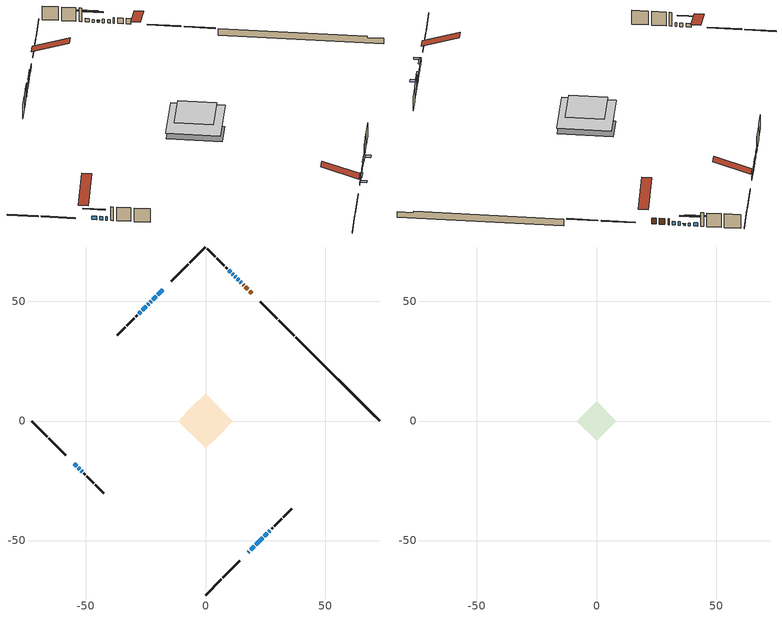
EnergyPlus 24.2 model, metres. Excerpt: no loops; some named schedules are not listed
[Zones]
conditioned space
 floor adiabatic (AdiabaticFloorConstruction): -11.45,0 0,11.45 11.45,0 0,-11.45 z2.97
 floor foundation (Slab1 construction): -8.73,3.06 -3.06,8.73 8.73,-3.06 3.06,-8.73 z-1.83
 wall outside (RimJoist1 construction): 0,-72.75 6.55,-66.2 / -72.75,0 -66.2,-6.55 / 0,72.75 -6.55,66.2 / 37.18,35.57 30.63,42.12 z0.53:0.83
 wall outside (RimJoist2 construction): 7.2,-65.55 14.36,-58.39 / -65.55,-7.2 -58.39,-14.36 / -7.2,65.55 -14.36,58.39 / 29.97,42.78 22.81,49.94 z0.53:0.83
 wall outside (AdiabaticWallConstruction 1): 19.4,53.35 18.41,54.34 / 17.76,54.99 16.59,56.16 / 15.94,56.81 15.7,57.05 z0.53:2.56
 wall outside (AdiabaticWallConstruction): 17.77,-54.98 18.17,-54.58 / 11.68,61.07 11.24,61.51 z0.53:1.45; 18.83,-53.92 20.34,-52.41 z0.53:2.16; -54.98,-17.77 -53.9,-18.85 / 15.04,57.7 14.48,58.27 / -17.77,54.98 -20.04,52.71 / 20.99,-51.76 23.9,-48.85 / -53.24,-19.51 -52.58,-20.17 / 13.82,58.93 13.35,59.4 / -51.92,-20.83 -51.61,-21.14 / 10.59,62.16 9.72,63.03 / -24.75,48 -26.36,46.38 z0.53:1.75; -20.69,52.06 -21.99,50.76 z0.53:2.21; 24.56,-48.19 25.85,-46.9 z0.53:1.9; 26.51,-46.24 26.94,-45.81 z0.53:2.06; -22.64,50.11 -23.04,49.71 / -23.7,49.05 -24.09,48.66 z0.53:2.26; 12.69,60.06 12.33,60.42 z0.53:1.04; -27.02,45.73 -27.88,44.87 z0.53:1.6
 wall outside (Wall1 construction): 27.6,-45.15 28.19,-44.56 / -50.95,-21.8 -50.36,-22.39 / -28.54,44.21 -29.13,43.62 / 9.07,63.68 8.47,64.28 z0.53:5.41
 wall outside (Wall2 construction): 28.85,-43.9 31.89,-40.86 / -49.7,-23.05 -46.66,-26.09 / -29.79,42.96 -32.83,39.92 / 7.82,64.93 4.78,67.97 z0.53:5.41
 wall outside (Wall3 construction): 32.54,-40.21 36.01,-36.74 / -46,-26.75 -42.54,-30.21 / -33.49,39.26 -36.95,35.8 / 4.12,68.63 0.66,72.09 z0.53:5.41
 wall foundation (FoundationWall1 construction): 37.83,34.92,-1.83 37.83,34.92,0.53 69.26,3.49,0.53 69.26,3.49,0.12 72.75,0,0.12 72.75,0,-1.83
 window (WindowConstruction 12): 17.77,-54.97 18.17,-54.58 z0.53:1.44
 window (WindowConstruction 4): 18.83,-53.92 20.33,-52.41 z0.53:2.15
 window (WindowConstruction 5): -54.97,-17.77 -53.9,-18.85 z0.53:1.75
 window (WindowConstruction 6): 15.04,57.71 14.48,58.27 z0.53:1.75
 window (WindowConstruction 7): -17.77,54.97 -20.04,52.71 z0.53:1.75
 window (WindowConstruction 8): -20.69,52.05 -21.99,50.76 z0.53:2.21
 window (WindowConstruction 9): 20.99,-51.76 23.9,-48.85 z0.53:1.75
 window (WindowConstruction 10): 24.56,-48.19 25.85,-46.9 z0.53:1.9
 window (WindowConstruction 11): -53.24,-19.51 -52.58,-20.17 z0.53:1.75
 window (WindowConstruction 13): 26.51,-46.24 26.94,-45.81 z0.53:2.05
 window (WindowConstruction 18): -22.64,50.1 -23.04,49.71 z0.53:2.26
 window (WindowConstruction 16): 13.82,58.93 13.35,59.4 z0.53:1.75
 window (WindowConstruction 17): -51.92,-20.83 -51.61,-21.14 z0.53:1.75
 window (WindowConstruction 14): 12.69,60.06 12.33,60.42 z0.53:1.04
 window (WindowConstruction 15): -23.7,49.05 -24.09,48.66 z0.53:2.26
 window (WindowConstruction): 11.67,61.07 11.24,61.51 z0.53:1.44
 window (WindowConstruction 1): 10.59,62.16 9.72,63.02 z0.53:1.75
 window (WindowConstruction 2): -24.75,48 -26.36,46.39 z0.53:1.75
 window (WindowConstruction 3): -27.02,45.73 -27.88,44.87 z0.53:1.6
 door (Door): 19.4,53.35 18.41,54.34 z0.53:2.56
 door (Door 1): 17.76,54.99 16.59,56.15 z0.53:2.56
 door (Door 2): 15.94,56.81 15.7,57.05 z0.53:2.56
 ceiling adiabatic (AdiabaticFloorConstruction): 0,-11.45 11.45,0 0,11.45 -11.45,0 z2.97
attic - vented
 floor to conditioned space (Floor1 construction Reversed): -8.18,0 0,8.18 8.18,0 0,-8.18 z5.41
 roof outside (Roof1 construction): 17.12,-55.63,5.41 9.15,-47.67,9.16 7.06,-49.77,9.16 15.02,-57.73,5.41; -55.63,-17.12,5.41 -47.67,-9.15,9.16 -49.77,-7.06,9.16 -57.73,-15.02,5.41; -17.12,55.63,5.41 -9.15,47.67,9.16 -7.06,49.77,9.16 -15.02,57.73,5.41; 20.06,52.69,5.41 12.1,44.73,9.16 14.19,42.63,9.16 22.16,50.59,5.41
shading: 18.38,-54.37 17.56,-55.19 19.07,-56.69 19.89,-55.88 z1.74; 20.5,-52.25 18.66,-54.09 18.99,-54.41 20.82,-52.58 z2.38; -52.03,-20.72 -56.84,-15.91 -57.05,-16.12 -52.24,-20.93 z4.39; -22.04,50.71 -20.64,52.11 -20.74,52.22 -22.15,50.81 z2.29; 26.5,-46.25 23.91,-48.84 24.24,-49.16 26.82,-46.58 z2.81; 27.15,-45.6 26.3,-46.45 27.8,-47.96 28.66,-47.11 z2.35; -23.18,49.57 -22.5,50.25 -22.6,50.35 -23.28,49.67 z2.46; 12.19,60.56 12.83,59.92 12.93,60.01 12.29,60.66 z1.24; -24.23,48.52 -23.55,49.2 -23.65,49.29 -24.33,48.62 z2.46; 9.38,63.37 13.54,59.21 13.87,59.53 9.7,63.7 z4.08; 7.86,64.89 12.45,60.3 12.78,60.62 8.18,65.22 z4.39; -28.07,44.68 -26.84,45.91 -27,46.07 -28.23,44.84 z1.86
[Building]
Building 1: Terrain=Suburbs
[Site:Location]
Toronto City Centre_ON: Latitude {deg}=43.63; Longitude {deg}=-79.39; Time Zone {hr}=-5; Elevation {m}=77; Keep Site Location Information=Yes
[Site:GroundTemperature:Shallow]
5.01852, 3.26908, 3.12898, 3.95918, 7.29196, 10.6092, 13.4851, 15.3069, 15.4617, 13.9799, 11.1774, 7.9619
[Site:WaterMainsTemperature]
Calculation Method=Schedule; Temperature Schedule=mains temperature schedule
[Material] Roughness=Rough; Thermal Absorptance=0.9
Name | Thickness {m} | Conductivity {W/m-K} | Density {kg/m3} | Specific Heat {J/kg-K} | Solar Absorptance | Visible Absorptance
asphalt or fiberglass shingles | 0.00635 | 0.162714 | 1121.4 | 1465.45 | 0.51 | 0.51
ceiling loosefill ins | 0.169333 | 0.0480833 | 16.02 | 1046.75 | 0.7 | 0.7
ceiling stud and cavity | 0.1397 | 0.149975 | 65.682 | 1177.47 | 0.7 | 0.7
concrete 4.0 in. | 0.1016 | 1.803125 | 2242.8 | 837.4 | 0.7 | 0.7
concrete 8.0 in. | 0.2032 | 1.803125 | 2242.8 | 837.4 | 0.7 | 0.7
door material | 0.04445 | 0.053851 | 512.64 | 1214.23 | 0.7 | 0.7
door material 1 | 0.04445 | 0.188738 | 512.64 | 1214.23 | 0.7 | 0.7
exterior vertical ins | 0.0349353 | 0.029427 | 32.04 | 1214.23 | 0.7 | 0.7
floor covering | 0.0127 | 0.0433444 | 54.468 | 1339.84 | 0.6 | 0.6
floor rigid ins; wall rigid ins | 0.512978 | 0.029427 | 32.04 | 1214.23 | 0.7 | 0.7
floor stud and cavity | 0.1397 | 1.75129 | 37.0049 | 1207.88 | 0.7 | 0.7
furniture material conditioned space 1 | 0.1524 | 0.115458 | 640.8 | 1214.23 | 0.6 | 0.6
gypsum board | 0.0127 | 0.160291 | 801 | 837.4 | 0.6 | 0.6
gypsum board 1 | 0.0127 | 0.160291 | 801 | 837.4 | 0.7 | 0.7
osb sheathing 0.5 in. | 0.0127 | 0.115458 | 512.64 | 1214.23 | 0.7 | 0.7
osb sheathing 0.75 in. | 0.01905 | 0.115458 | 512.64 | 1214.23 | 0.7 | 0.7
osb sheathing 2.0 in. | 0.0508 | 0.115458 | 512.64 | 1214.23 | 0.7 | 0.7
rim joist rigid ins | 0.051816 | 0.029427 | 32.04 | 1214.23 | 0.7 | 0.7
rim joist stud and cavity | 0.0508 | 0.0451784 | 125.044 | 1163.47 | 0.6 | 0.6
rim joist stud and cavity 1 | 0.0508 | 0.275866 | 125.044 | 1163.47 | 0.6 | 0.6
wall stud and cavity | 0.1397 | 0.092254 | 139.0536 | 1170.24 | 0.7 | 0.7
wall stud and cavity 1 | 0.1397 | 0.0747769 | 139.0536 | 1170.24 | 0.7 | 0.7
wall stud and cavity 2 | 0.1397 | 0.0741479 | 139.0536 | 1170.24 | 0.7 | 0.7
wall stud and cavity 3 | 0.0889 | 0.380278 | 52.3479 | 1209.89 | 0.7 | 0.7
wall stud and cavity 4 | 0.0889 | 0.391764 | 83.0341 | 1211.67 | 0.7 | 0.7
wood siding | 0.0254 | 0.102417 | 544.68 | 1172.36 | 0.84 | 0.84
wood siding 1; wood siding 2; wood siding 3 | 0.0254 | 0.102417 | 544.68 | 1172.36 | 0.7 | 0.7
[WindowMaterial:SimpleGlazingSystem]
Name | U-Factor {W/m2-K} | Solar Heat Gain Coefficient
WindowMaterial | 2.85944 | 0.46
WindowMaterial 1 | 2.90486 | 0.56
WindowMaterial 10 | 2.89521 | 0.54
WindowMaterial 11 | 2.88386 | 0.6
WindowMaterial 12 | 2.84979 | 0.54
WindowMaterial 13 | 2.84865 | 0.54
WindowMaterial 14 | 2.90203 | 0.62
WindowMaterial 15 | 7.76978 | 0.53
WindowMaterial 2 | 1.9538 | 0.64
WindowMaterial 3 | 2.90089 | 0.55
WindowMaterial 4 | 2.94461 | 0.7
WindowMaterial 5 | 2.91338 | 0.59
WindowMaterial 6 | 2.88953 | 0.53
WindowMaterial 7 | 2.915653 | 0.59
WindowMaterial 8 | 2.94177 | 0.69
WindowMaterial 9 | 2.9378 | 0.69
[Construction]
AdiabaticFloorConstruction: floor stud and cavity, floor rigid ins, osb sheathing 0.75 in., floor covering
AdiabaticWallConstruction: wood siding 2, wall rigid ins, wall stud and cavity 3, gypsum board
AdiabaticWallConstruction 1: wood siding 3, wall rigid ins, wall stud and cavity 3, gypsum board
Door; Door 2: door material
Door 1: door material 1
Floor1 construction Reversed: gypsum board, ceiling stud and cavity, ceiling loosefill ins
FoundationWall1 construction: concrete 8.0 in., gypsum board 1
furniture construction conditioned space 1: furniture material conditioned space 1
PartitionWallConstruction: gypsum board, wall stud and cavity 4, gypsum board
RimJoist1 construction: wood siding 1, osb sheathing 2.0 in., rim joist stud and cavity
RimJoist2 construction: wood siding 1, rim joist rigid ins, osb sheathing 2.0 in., rim joist stud and cavity 1
Roof1 construction: asphalt or fiberglass shingles
Slab1 construction: concrete 4.0 in.
Wall1 construction: wood siding, osb sheathing 0.5 in., wall stud and cavity, gypsum board
Wall2 construction: wood siding, osb sheathing 0.5 in., wall stud and cavity 1, gypsum board
Wall3 construction: wood siding, osb sheathing 0.5 in., wall stud and cavity 2, gypsum board
WindowConstruction: WindowMaterial
WindowConstruction 1: WindowMaterial 1
WindowConstruction 10; WindowConstruction 9: WindowMaterial 9
WindowConstruction 11: WindowMaterial 10
WindowConstruction 12: WindowMaterial 11
WindowConstruction 13: WindowMaterial 12
WindowConstruction 14: WindowMaterial 13
WindowConstruction 15; WindowConstruction 18: WindowMaterial 14
WindowConstruction 16; WindowConstruction 17: WindowMaterial 15
WindowConstruction 2: WindowMaterial 2
WindowConstruction 3: WindowMaterial 3
WindowConstruction 4: WindowMaterial 4
WindowConstruction 5: WindowMaterial 5
WindowConstruction 6: WindowMaterial 6
WindowConstruction 7: WindowMaterial 7
WindowConstruction 8: WindowMaterial 8
[Zone] Multiplier=1; Part of Total Floor Area=Yes
Name | Volume {m3}
attic - vented | 81.4699
conditioned space | 1036.8
[Space]
Name | Zone | Volume {m3}
attic - vented 1 | attic - vented | 81.4699
conditioned space 1 | conditioned space | 1036.8
[ZoneInfiltration:EffectiveLeakageArea]
infil attic - vented 1: Zone or Space=attic - vented 1; Schedule=Always On Discrete; Effective Air Leakage Area {cm2}=5629.05; Stack Coefficient=0.000261043; Wind Coefficient=1.09163e-05
[ZoneMixing]
whole house fan mix: Zone or Space=attic - vented; Schedule=Always On Continuous; Design Flow Rate Calculation Method=Flow/Zone; Design Flow Rate {m3/s}=0; Source Zone or Space=conditioned space
[SurfaceProperty:ExposedFoundationPerimeter]
Slab1: Exposed Perimeter Calculation Method=TotalExposedPerimeter; Total Exposed Perimeter {m}=49.379
[InternalMass] Zone or ZoneList=conditioned space; Space or SpaceList=conditioned space 1
Name | Construction | Surface Area {m2}
furniture mass conditioned space 1 | furniture construction conditioned space 1 | 158.4
partition wall mass | PartitionWallConstruction | 395.999
[Lights]
interior lighting: Zone or ZoneList or Space or SpaceList=conditioned space 1; Schedule=interior lighting schedule; Design Level Calculation Method=LightingLevel; Lighting Level {W}=343.2; Return Air Fraction=0; Fraction Radiant=0.6; Fraction Visible=0.2; Fraction Replaceable=1
[People]
occupants: Zone or ZoneList or Space or SpaceList=conditioned space 1; Number of People Schedule=occupants schedule; Number of People Calculation Method=People; Number of People=3; Fraction Radiant=0.314171; Sensible Heat Fraction=0.56303; Activity Level Schedule=occupants activity schedule; Carbon Dioxide Generation Rate {m3/s-W}=0; Enable ASHRAE 55 Comfort Warnings=No; Mean Radiant Temperature Calculation Type=EnclosureAveraged
[ElectricEquipment] Zone or ZoneList or Space or SpaceList=conditioned space 1; Design Level Calculation Method=EquipmentLevel
Name | Schedule | Design Level {W} | Fraction Latent | Fraction Radiant | Fraction Lost
clothes dryer | clothes dryer schedule | 140.772 | 0.015 | 0.081 | 0.85
clothes washer | clothes washer schedule | 32.1985 | 0.03 | 0.162 | 0.7
cooking range | cooking range schedule | 215.147 | 0.08 | 0.432 | 0.2
dishwasher | dishwasher schedule | 66.8632 | 0.3 | 0.18 | 0.4
fridge | fridge schedule | 72.9452 | 0 | 0.6 | 0
mech vent house fan | mech vent house fan schedule | 74.6433 | 0 | 0 | 0.5
mech vent house fan cfis | mech vent house fan cfis schedule | 0 | 0 | 0 | 0
misc plug loads | misc plug loads schedule | 494.7 | 0.045 | 0.513 | 0.1
whole house fan | Always On Discrete | 0 | 0 | 0 | 1
[OtherEquipment] Zone or ZoneList or Space or SpaceList=conditioned space 1; Design Level Calculation Method=EquipmentLevel
Name | Fuel Type | Schedule | Design Level {W} | Fraction Latent | Fraction Radiant | Fraction Lost
clothes dryer 1 | Electricity | clothes dryer schedule | 0 | 0.015 | 0.081 | 0.85
cooking range 1 | Electricity | cooking range schedule | 0 | 0.08 | 0.432 | 0.2
general water use latent | None | general water use schedule | 62.594 | 1 | 0 | 0
general water use sensible | None | general water use schedule | -61.6891 | 0 | 0.6 | 0
mech vent house fan latent load | None | Always On Discrete | 0 | 1 | 0 | 0
mech vent house fan sensible load | None | Always On Discrete | 0 | 0 | 0 | 0
water heater energy adjustment1 | NaturalGas | Always On Discrete | 0.01 | 0 | 0 | 1
[ZoneInfiltration:DesignFlowRate] Zone or ZoneList or Space or SpaceList=conditioned space 1; Schedule=Always On Discrete; Design Flow Rate Calculation Method=Flow/Zone; Design Flow Rate {m3/s}=0
infil flow; natural vent flow; whole house fan flow
[Foundation:Kiva]
Foundation Kiva 1: Initial Indoor Air Temperature {C}=18; Wall Height Above Grade {m}=0.530017; Wall Depth Below Slab {m}=0.2032; Custom Block Material Name 1=exterior vertical ins; Custom Block Depth 1 {m}=2.36001; Custom Block X Position 1 {m}=0.2159; Custom Block Z Position 1 {m}=0
[Foundation:Kiva:Settings]
Soil Conductivity {W/m-K}=0.849921; Soil Density {kg/m3}=1842.3; Soil Specific Heat {J/kg-K}=418.7; Ground Solar Absorptivity=0.9; Ground Thermal Absorptivity=0.9; Ground Surface Roughness {m}=0.03; Far-Field Width {m}=40; Deep-Ground Boundary Condition=ZeroFlux; Deep-Ground Depth {m}=40; Minimum Cell Dimension {m}=0.2; Maximum Cell Growth Coefficient=3; Simulation Timestep=Timestep
[Exterior:Lights]
exterior lighting: Schedule=exterior lighting schedule; Design Level {W}=75.6
[Schedule:Constant]
Name | Hourly Value
Always On Continuous; mech vent house fan schedule; mech vent house fan cfis schedule; Always On Discrete | 1
occupants activity schedule | 117.228
fridge schedule | 0
[Schedule:Week:Daily]
interior lighting schedule Week Rule - Jan1-Jan27: interior lighting schedule day, interior lighting schedule day, interior lighting schedule day, interior lighting schedule day, interior lighting schedule day, interior lighting schedule day, interior lighting schedule day, interior lighting schedule default day, interior lighting schedule default day, interior lighting schedule default day, interior lighting schedule default day, interior lighting schedule default day
interior lighting schedule Week Rule - Jan28-Feb3: interior lighting schedule day, interior lighting schedule day, interior lighting schedule day, interior lighting schedule day, interior lighting schedule day 1, interior lighting schedule day 1, interior lighting schedule day 1, interior lighting schedule default day, interior lighting schedule default day, interior lighting schedule default day, interior lighting schedule default day, interior lighting schedule default day
interior lighting schedule Week Rule - Feb4-Feb24: interior lighting schedule day 1, interior lighting schedule day 1, interior lighting schedule day 1, interior lighting schedule day 1, interior lighting schedule day 1, interior lighting schedule day 1, interior lighting schedule day 1, interior lighting schedule default day, interior lighting schedule default day, interior lighting schedule default day, interior lighting schedule default day, interior lighting schedule default day
interior lighting schedule Week Rule - Feb25-Mar3: interior lighting schedule day 1, interior lighting schedule day 1, interior lighting schedule day 1, interior lighting schedule day 1, interior lighting schedule day 2, interior lighting schedule day 2, interior lighting schedule day 2, interior lighting schedule default day, interior lighting schedule default day, interior lighting schedule default day, interior lighting schedule default day, interior lighting schedule default day
interior lighting schedule Week Rule - Mar4-Mar31: interior lighting schedule day 2, interior lighting schedule day 2, interior lighting schedule day 2, interior lighting schedule day 2, interior lighting schedule day 2, interior lighting schedule day 2, interior lighting schedule day 2, interior lighting schedule default day, interior lighting schedule default day, interior lighting schedule default day, interior lighting schedule default day, interior lighting schedule default day
interior lighting schedule Week Rule - Apr1-Apr28: interior lighting schedule day 3, interior lighting schedule day 3, interior lighting schedule day 3, interior lighting schedule day 3, interior lighting schedule day 3, interior lighting schedule day 3, interior lighting schedule day 3, interior lighting schedule default day, interior lighting schedule default day, interior lighting schedule default day, interior lighting schedule default day, interior lighting schedule default day
interior lighting schedule Week Rule - Apr29-May5: interior lighting schedule day 3, interior lighting schedule day 3, interior lighting schedule day 4, interior lighting schedule day 4, interior lighting schedule day 4, interior lighting schedule day 4, interior lighting schedule day 4, interior lighting schedule default day, interior lighting schedule default day, interior lighting schedule default day, interior lighting schedule default day, interior lighting schedule default day
interior lighting schedule Week Rule - May6-May26: interior lighting schedule day 4, interior lighting schedule day 4, interior lighting schedule day 4, interior lighting schedule day 4, interior lighting schedule day 4, interior lighting schedule day 4, interior lighting schedule day 4, interior lighting schedule default day, interior lighting schedule default day, interior lighting schedule default day, interior lighting schedule default day, interior lighting schedule default day
interior lighting schedule Week Rule - May27-Jun2: interior lighting schedule day 4, interior lighting schedule day 4, interior lighting schedule day 4, interior lighting schedule day 4, interior lighting schedule day 4, interior lighting schedule day 5, interior lighting schedule day 5, interior lighting schedule default day, interior lighting schedule default day, interior lighting schedule default day, interior lighting schedule default day, interior lighting schedule default day
interior lighting schedule Week Rule - Jun3-Jun30: interior lighting schedule day 5, interior lighting schedule day 5, interior lighting schedule day 5, interior lighting schedule day 5, interior lighting schedule day 5, interior lighting schedule day 5, interior lighting schedule day 5, interior lighting schedule default day, interior lighting schedule default day, interior lighting schedule default day, interior lighting schedule default day, interior lighting schedule default day
interior lighting schedule Week Rule - Jul1-Jul28: interior lighting schedule day 6, interior lighting schedule day 6, interior lighting schedule day 6, interior lighting schedule day 6, interior lighting schedule day 6, interior lighting schedule day 6, interior lighting schedule day 6, interior lighting schedule default day, interior lighting schedule default day, interior lighting schedule default day, interior lighting schedule default day, interior lighting schedule default day
interior lighting schedule Week Rule - Jul29-Aug4: interior lighting schedule day 6, interior lighting schedule day 6, interior lighting schedule day 6, interior lighting schedule day 7, interior lighting schedule day 7, interior lighting schedule day 7, interior lighting schedule day 7, interior lighting schedule default day, interior lighting schedule default day, interior lighting schedule default day, interior lighting schedule default day, interior lighting schedule default day
interior lighting schedule Week Rule - Aug5-Aug25: interior lighting schedule day 7, interior lighting schedule day 7, interior lighting schedule day 7, interior lighting schedule day 7, interior lighting schedule day 7, interior lighting schedule day 7, interior lighting schedule day 7, interior lighting schedule default day, interior lighting schedule default day, interior lighting schedule default day, interior lighting schedule default day, interior lighting schedule default day
interior lighting schedule Week Rule - Aug26-Sep1: interior lighting schedule day 7, interior lighting schedule day 7, interior lighting schedule day 7, interior lighting schedule day 7, interior lighting schedule day 7, interior lighting schedule day 7, interior lighting schedule day 8, interior lighting schedule default day, interior lighting schedule default day, interior lighting schedule default day, interior lighting schedule default day, interior lighting schedule default day
interior lighting schedule Week Rule - Sep2-Sep29: interior lighting schedule day 8, interior lighting schedule day 8, interior lighting schedule day 8, interior lighting schedule day 8, interior lighting schedule day 8, interior lighting schedule day 8, interior lighting schedule day 8, interior lighting schedule default day, interior lighting schedule default day, interior lighting schedule default day, interior lighting schedule default day, interior lighting schedule default day
interior lighting schedule Week Rule - Sep30-Oct6: interior lighting schedule day 8, interior lighting schedule day 9, interior lighting schedule day 9, interior lighting schedule day 9, interior lighting schedule day 9, interior lighting schedule day 9, interior lighting schedule day 9, interior lighting schedule default day, interior lighting schedule default day, interior lighting schedule default day, interior lighting schedule default day, interior lighting schedule default day
interior lighting schedule Week Rule - Oct7-Oct27: interior lighting schedule day 9, interior lighting schedule day 9, interior lighting schedule day 9, interior lighting schedule day 9, interior lighting schedule day 9, interior lighting schedule day 9, interior lighting schedule day 9, interior lighting schedule default day, interior lighting schedule default day, interior lighting schedule default day, interior lighting schedule default day, interior lighting schedule default day
interior lighting schedule Week Rule - Oct28-Nov3: interior lighting schedule day 9, interior lighting schedule day 9, interior lighting schedule day 9, interior lighting schedule day 9, interior lighting schedule day 10, interior lighting schedule day 10, interior lighting schedule day 10, interior lighting schedule default day, interior lighting schedule default day, interior lighting schedule default day, interior lighting schedule default day, interior lighting schedule default day
interior lighting schedule Week Rule - Nov4-Nov24: interior lighting schedule day 10, interior lighting schedule day 10, interior lighting schedule day 10, interior lighting schedule day 10, interior lighting schedule day 10, interior lighting schedule day 10, interior lighting schedule day 10, interior lighting schedule default day, interior lighting schedule default day, interior lighting schedule default day, interior lighting schedule default day, interior lighting schedule default day
interior lighting schedule Week Rule - Nov25-Dec1: interior lighting schedule day 10, interior lighting schedule day 10, interior lighting schedule day 10, interior lighting schedule day 10, interior lighting schedule day 10, interior lighting schedule day 10, interior lighting schedule day 11, interior lighting schedule default day, interior lighting schedule default day, interior lighting schedule default day, interior lighting schedule default day, interior lighting schedule default day
interior lighting schedule Week Rule - Dec2-Dec31: interior lighting schedule day 11, interior lighting schedule day 11, interior lighting schedule day 11, interior lighting schedule day 11, interior lighting schedule day 11, interior lighting schedule day 11, interior lighting schedule day 11, interior lighting schedule default day, interior lighting schedule default day, interior lighting schedule default day, interior lighting schedule default day, interior lighting schedule default day
occupants schedule Week Rule - Jan1-Dec31: occupants schedule day, occupants schedule day, occupants schedule day, occupants schedule day, occupants schedule day, occupants schedule day, occupants schedule day, occupants schedule default day, occupants schedule default day, occupants schedule default day, occupants schedule default day, occupants schedule default day
clothes dryer schedule Week Rule - Jan1-Dec31: clothes dryer schedule day, clothes dryer schedule day, clothes dryer schedule day, clothes dryer schedule day, clothes dryer schedule day, clothes dryer schedule day, clothes dryer schedule day, clothes dryer schedule default day, clothes dryer schedule default day, clothes dryer schedule default day, clothes dryer schedule default day, clothes dryer schedule default day
clothes washer schedule Week Rule - Jan1-Dec31: clothes washer schedule day, clothes washer schedule day, clothes washer schedule day, clothes washer schedule day, clothes washer schedule day, clothes washer schedule day, clothes washer schedule day, clothes washer schedule default day, clothes washer schedule default day, clothes washer schedule default day, clothes washer schedule default day, clothes washer schedule default day
cooking range schedule Week Rule - Jan1-Dec31: cooking range schedule day, cooking range schedule day, cooking range schedule day, cooking range schedule day, cooking range schedule day, cooking range schedule day, cooking range schedule day, cooking range schedule default day, cooking range schedule default day, cooking range schedule default day, cooking range schedule default day, cooking range schedule default day
dishwasher schedule Week Rule - Jan1-Dec31: dishwasher schedule day, dishwasher schedule day, dishwasher schedule day, dishwasher schedule day, dishwasher schedule day, dishwasher schedule day, dishwasher schedule day, dishwasher schedule default day, dishwasher schedule default day, dishwasher schedule default day, dishwasher schedule default day, dishwasher schedule default day
misc plug loads schedule Week Rule - Jan1-Dec31: misc plug loads schedule day, misc plug loads schedule day, misc plug loads schedule day, misc plug loads schedule day, misc plug loads schedule day, misc plug loads schedule day, misc plug loads schedule day, misc plug loads schedule default day, misc plug loads schedule default day, misc plug loads schedule default day, misc plug loads schedule default day, misc plug loads schedule default day
general water use schedule Week Rule - Jan1-Dec31: general water use schedule day, general water use schedule day, general water use schedule day, general water use schedule day, general water use schedule day, general water use schedule day, general water use schedule day, general water use schedule default day, general water use schedule default day, general water use schedule default day, general water use schedule default day, general water use schedule default day
exterior lighting schedule Week Rule - Jan1-Jan27: exterior lighting schedule day, exterior lighting schedule day, exterior lighting schedule day, exterior lighting schedule day, exterior lighting schedule day, exterior lighting schedule day, exterior lighting schedule day, exterior lighting schedule default day, exterior lighting schedule default day, exterior lighting schedule default day, exterior lighting schedule default day, exterior lighting schedule default day
exterior lighting schedule Week Rule - Jan28-Feb3: exterior lighting schedule day, exterior lighting schedule day, exterior lighting schedule day, exterior lighting schedule day, exterior lighting schedule day 1, exterior lighting schedule day 1, exterior lighting schedule day 1, exterior lighting schedule default day, exterior lighting schedule default day, exterior lighting schedule default day, exterior lighting schedule default day, exterior lighting schedule default day
exterior lighting schedule Week Rule - Feb4-Feb24: exterior lighting schedule day 1, exterior lighting schedule day 1, exterior lighting schedule day 1, exterior lighting schedule day 1, exterior lighting schedule day 1, exterior lighting schedule day 1, exterior lighting schedule day 1, exterior lighting schedule default day, exterior lighting schedule default day, exterior lighting schedule default day, exterior lighting schedule default day, exterior lighting schedule default day
exterior lighting schedule Week Rule - Feb25-Mar3: exterior lighting schedule day 1, exterior lighting schedule day 1, exterior lighting schedule day 1, exterior lighting schedule day 1, exterior lighting schedule day 2, exterior lighting schedule day 2, exterior lighting schedule day 2, exterior lighting schedule default day, exterior lighting schedule default day, exterior lighting schedule default day, exterior lighting schedule default day, exterior lighting schedule default day
exterior lighting schedule Week Rule - Mar4-Mar31: exterior lighting schedule day 2, exterior lighting schedule day 2, exterior lighting schedule day 2, exterior lighting schedule day 2, exterior lighting schedule day 2, exterior lighting schedule day 2, exterior lighting schedule day 2, exterior lighting schedule default day, exterior lighting schedule default day, exterior lighting schedule default day, exterior lighting schedule default day, exterior lighting schedule default day
exterior lighting schedule Week Rule - Apr1-Apr28: exterior lighting schedule day 3, exterior lighting schedule day 3, exterior lighting schedule day 3, exterior lighting schedule day 3, exterior lighting schedule day 3, exterior lighting schedule day 3, exterior lighting schedule day 3, exterior lighting schedule default day, exterior lighting schedule default day, exterior lighting schedule default day, exterior lighting schedule default day, exterior lighting schedule default day
exterior lighting schedule Week Rule - Apr29-May5: exterior lighting schedule day 3, exterior lighting schedule day 3, exterior lighting schedule day 4, exterior lighting schedule day 4, exterior lighting schedule day 4, exterior lighting schedule day 4, exterior lighting schedule day 4, exterior lighting schedule default day, exterior lighting schedule default day, exterior lighting schedule default day, exterior lighting schedule default day, exterior lighting schedule default day
exterior lighting schedule Week Rule - May6-May26: exterior lighting schedule day 4, exterior lighting schedule day 4, exterior lighting schedule day 4, exterior lighting schedule day 4, exterior lighting schedule day 4, exterior lighting schedule day 4, exterior lighting schedule day 4, exterior lighting schedule default day, exterior lighting schedule default day, exterior lighting schedule default day, exterior lighting schedule default day, exterior lighting schedule default day
exterior lighting schedule Week Rule - May27-Jun2: exterior lighting schedule day 4, exterior lighting schedule day 4, exterior lighting schedule day 4, exterior lighting schedule day 4, exterior lighting schedule day 4, exterior lighting schedule day 5, exterior lighting schedule day 5, exterior lighting schedule default day, exterior lighting schedule default day, exterior lighting schedule default day, exterior lighting schedule default day, exterior lighting schedule default day
exterior lighting schedule Week Rule - Jun3-Jun30: exterior lighting schedule day 5, exterior lighting schedule day 5, exterior lighting schedule day 5, exterior lighting schedule day 5, exterior lighting schedule day 5, exterior lighting schedule day 5, exterior lighting schedule day 5, exterior lighting schedule default day, exterior lighting schedule default day, exterior lighting schedule default day, exterior lighting schedule default day, exterior lighting schedule default day
exterior lighting schedule Week Rule - Jul1-Jul28: exterior lighting schedule day 6, exterior lighting schedule day 6, exterior lighting schedule day 6, exterior lighting schedule day 6, exterior lighting schedule day 6, exterior lighting schedule day 6, exterior lighting schedule day 6, exterior lighting schedule default day, exterior lighting schedule default day, exterior lighting schedule default day, exterior lighting schedule default day, exterior lighting schedule default day
exterior lighting schedule Week Rule - Jul29-Aug4: exterior lighting schedule day 6, exterior lighting schedule day 6, exterior lighting schedule day 6, exterior lighting schedule day 7, exterior lighting schedule day 7, exterior lighting schedule day 7, exterior lighting schedule day 7, exterior lighting schedule default day, exterior lighting schedule default day, exterior lighting schedule default day, exterior lighting schedule default day, exterior lighting schedule default day
exterior lighting schedule Week Rule - Aug5-Aug25: exterior lighting schedule day 7, exterior lighting schedule day 7, exterior lighting schedule day 7, exterior lighting schedule day 7, exterior lighting schedule day 7, exterior lighting schedule day 7, exterior lighting schedule day 7, exterior lighting schedule default day, exterior lighting schedule default day, exterior lighting schedule default day, exterior lighting schedule default day, exterior lighting schedule default day
exterior lighting schedule Week Rule - Aug26-Sep1: exterior lighting schedule day 7, exterior lighting schedule day 7, exterior lighting schedule day 7, exterior lighting schedule day 7, exterior lighting schedule day 7, exterior lighting schedule day 7, exterior lighting schedule day 8, exterior lighting schedule default day, exterior lighting schedule default day, exterior lighting schedule default day, exterior lighting schedule default day, exterior lighting schedule default day
exterior lighting schedule Week Rule - Sep2-Sep29: exterior lighting schedule day 8, exterior lighting schedule day 8, exterior lighting schedule day 8, exterior lighting schedule day 8, exterior lighting schedule day 8, exterior lighting schedule day 8, exterior lighting schedule day 8, exterior lighting schedule default day, exterior lighting schedule default day, exterior lighting schedule default day, exterior lighting schedule default day, exterior lighting schedule default day
exterior lighting schedule Week Rule - Sep30-Oct6: exterior lighting schedule day 8, exterior lighting schedule day 9, exterior lighting schedule day 9, exterior lighting schedule day 9, exterior lighting schedule day 9, exterior lighting schedule day 9, exterior lighting schedule day 9, exterior lighting schedule default day, exterior lighting schedule default day, exterior lighting schedule default day, exterior lighting schedule default day, exterior lighting schedule default day
[Schedule:Year]
interior lighting schedule: interior lighting schedule Week Rule - Jan1-Jan27, 1, 1, 1, 27, interior lighting schedule Week Rule - Jan28-Feb3, 1, 28, 2, 3, interior lighting schedule Week Rule - Feb4-Feb24, 2, 4, 2, 24, interior lighting schedule Week Rule - Feb25-Mar3, 2, 25, 3, 3, interior lighting schedule Week Rule - Mar4-Mar31, 3, 4, 3, 31, interior lighting schedule Week Rule - Apr1-Apr28, 4, 1, 4, 28, interior lighting schedule Week Rule - Apr29-May5, 4, 29, 5, 5, interior lighting schedule Week Rule - May6-May26, 5, 6, 5, 26, interior lighting schedule Week Rule - May27-Jun2, 5, 27, 6, 2, interior lighting schedule Week Rule - Jun3-Jun30, 6, 3, 6, 30, interior lighting schedule Week Rule - Jul1-Jul28, 7, 1, 7, 28, interior lighting schedule Week Rule - Jul29-Aug4, 7, 29, 8, 4, interior lighting schedule Week Rule - Aug5-Aug25, 8, 5, 8, 25, interior lighting schedule Week Rule - Aug26-Sep1, 8, 26, 9, 1, interior lighting schedule Week Rule - Sep2-Sep29, 9, 2, 9, 29, interior lighting schedule Week Rule - Sep30-Oct6, 9, 30, 10, 6, interior lighting schedule Week Rule - Oct7-Oct27, 10, 7, 10, 27, interior lighting schedule Week Rule - Oct28-Nov3, 10, 28, 11, 3, interior lighting schedule Week Rule - Nov4-Nov24, 11, 4, 11, 24, interior lighting schedule Week Rule - Nov25-Dec1, 11, 25, 12, 1, interior lighting schedule Week Rule - Dec2-Dec31, 12, 2, 12, 31
occupants schedule: occupants schedule Week Rule - Jan1-Dec31, 1, 1, 12, 31
clothes dryer schedule: clothes dryer schedule Week Rule - Jan1-Dec31, 1, 1, 12, 31
clothes washer schedule: clothes washer schedule Week Rule - Jan1-Dec31, 1, 1, 12, 31
cooking range schedule: cooking range schedule Week Rule - Jan1-Dec31, 1, 1, 12, 31
dishwasher schedule: dishwasher schedule Week Rule - Jan1-Dec31, 1, 1, 12, 31
misc plug loads schedule: misc plug loads schedule Week Rule - Jan1-Dec31, 1, 1, 12, 31
general water use schedule: general water use schedule Week Rule - Jan1-Dec31, 1, 1, 12, 31
exterior lighting schedule: exterior lighting schedule Week Rule - Jan1-Jan27, 1, 1, 1, 27, exterior lighting schedule Week Rule - Jan28-Feb3, 1, 28, 2, 3, exterior lighting schedule Week Rule - Feb4-Feb24, 2, 4, 2, 24, exterior lighting schedule Week Rule - Feb25-Mar3, 2, 25, 3, 3, exterior lighting schedule Week Rule - Mar4-Mar31, 3, 4, 3, 31, exterior lighting schedule Week Rule - Apr1-Apr28, 4, 1, 4, 28, exterior lighting schedule Week Rule - Apr29-May5, 4, 29, 5, 5, exterior lighting schedule Week Rule - May6-May26, 5, 6, 5, 26, exterior lighting schedule Week Rule - May27-Jun2, 5, 27, 6, 2, exterior lighting schedule Week Rule - Jun3-Jun30, 6, 3, 6, 30, exterior lighting schedule Week Rule - Jul1-Jul28, 7, 1, 7, 28, exterior lighting schedule Week Rule - Jul29-Aug4, 7, 29, 8, 4, exterior lighting schedule Week Rule - Aug5-Aug25, 8, 5, 8, 25, exterior lighting schedule Week Rule - Aug26-Sep1, 8, 26, 9, 1, exterior lighting schedule Week Rule - Sep2-Sep29, 9, 2, 9, 29, exterior lighting schedule Week Rule - Sep30-Oct6, 9, 30, 10, 6, exterior lighting schedule Week Rule - Oct7-Oct27, 10, 7, 10, 27, exterior lighting schedule Week Rule - Oct28-Nov3, 10, 28, 11, 3, exterior lighting schedule Week Rule - Nov4-Nov24, 11, 4, 11, 24, exterior lighting schedule Week Rule - Nov25-Dec1, 11, 25, 12, 1, exterior lighting schedule Week Rule - Dec2-Dec31, 12, 2, 12, 31
[Schedule:Compact]
mains temperature schedule: Through: 01/01, For: AllDays, Until: 24:00, 8.80333, Through: 01/02, For: AllDays, Until: 24:00, 8.74333, Through: 01/03, For: AllDays, Until: 24:00, 8.68389, Through: 01/04, For: AllDays, Until: 24:00, 8.62611, Through: 01/05, For: AllDays, Until: 24:00, 8.56944, Through: 01/06, For: AllDays, Until: 24:00, 8.51389, Through: 01/07, For: AllDays, Until: 24:00, 8.45944, Through: 01/08, For: AllDays, Until: 24:00, 8.40611, Through: 01/09, For: AllDays, Until: 24:00, 8.35389, Through: 01/10, For: AllDays, Until: 24:00, 8.30278, Through: 01/11, For: AllDays, Until: 24:00, 8.25333, Through: 01/12, For: AllDays, Until: 24:00, 8.205, Through: 01/13, For: AllDays, Until: 24:00, 8.15778, Through: 01/14, For: AllDays, Until: 24:00, 8.11222, Through: 01/15, For: AllDays, Until: 24:00, 8.06778, Through: 01/16, For: AllDays, Until: 24:00, 8.02444, Through: 01/17, For: AllDays, Until: 24:00, 7.98222, Through: 01/18, For: AllDays, Until: 24:00, 7.94167, Through: 01/19, For: AllDays, Until: 24:00, 7.90222, Through: 01/20, For: AllDays, Until: 24:00, 7.86444, Through: 01/21, For: AllDays, Until: 24:00, 7.82778, Through: 01/22, For: AllDays, Until: 24:00, 7.79278, Through: 01/23, For: AllDays, Until: 24:00, 7.75889, Through: 01/24, For: AllDays, Until: 24:00, 7.72667, Through: 01/25, For: AllDays, Until: 24:00, 7.69556, Through: 01/26, For: AllDays, Until: 24:00, 7.66611, Through: 01/27, For: AllDays, Until: 24:00, 7.63778, Through: 01/28, For: AllDays, Until: 24:00, 7.61111, Through: 01/29, For: AllDays, Until: 24:00, 7.58556, Through: 01/30, For: AllDays, Until: 24:00, 7.56167, Through: 01/31, For: AllDays, Until: 24:00, 7.53944, Through: 02/01, For: AllDays, Until: 24:00, 7.51833, Through: 02/02, For: AllDays, Until: 24:00, 7.49889, Through: 02/03, For: AllDays, Until: 24:00, 7.48111, Through: 02/04, For: AllDays, Until: 24:00, 7.46444, Through: 02/05, For: AllDays, Until: 24:00, 7.44944, Through: 02/06, For: AllDays, Until: 24:00, 7.43556, Through: 02/07, For: AllDays, Until: 24:00, 7.42333, Through: 02/08, For: AllDays, Until: 24:00, 7.41278, Through: 02/09, For: AllDays, Until: 24:00, 7.40389, Through: 02/10, For: AllDays, Until: 24:00, 7.39611, Through: 02/11, For: AllDays, Until: 24:00, 7.39, Through: 02/12, For: AllDays, Until: 24:00, 7.38556, Through: 02/13, For: AllDays, Until: 24:00, 7.38222, Through: 02/14, For: AllDays, Until: 24:00, 7.38056, Through: 02/15, For: AllDays, Until: 24:00, 7.38056, Through: 02/16, For: AllDays, Until: 24:00, 7.38222, Through: 02/17, For: AllDays, Until: 24:00, 7.385, Through: 02/18, For: AllDays, Until: 24:00, 7.38944, Through: 02/19, For: AllDays, Until: 24:00, 7.395, Through: 02/20, For: AllDays, Until: 24:00, 7.40278, Through: 02/21, For: AllDays, Until: 24:00, 7.41167, Through: 02/22, For: AllDays, Until: 24:00, 7.42222, Through: 02/23, For: AllDays, Until: 24:00, 7.43389, Through: 02/24, For: AllDays, Until: 24:00, 7.44722, Through: 02/25, For: AllDays, Until: 24:00, 7.46222, Through: 02/26, For: AllDays, Until: 24:00, 7.47833, Through: 02/27, For: AllDays, Until: 24:00, 7.49611, Through: 02/28, For: AllDays, Until: 24:00, 7.51556, Through: 03/01, For: AllDays, Until: 24:00, 7.53667, Through: 03/02, For: AllDays, Until: 24:00, 7.55889, Through: 03/03, For: AllDays, Until: 24:00, 7.58222, Through: 03/04, For: AllDays, Until: 24:00, 7.60722, Through: 03/05, For: AllDays, Until: 24:00, 7.63389, Through: 03/06, For: AllDays, Until: 24:00, 7.66222, Through: 03/07, For: AllDays, Until: 24:00, 7.69111, Through: 03/08, For: AllDays, Until: 24:00, 7.72222, Through: 03/09, For: AllDays, Until: 24:00, 7.75444, Through: 03/10, For: AllDays, Until: 24:00, 7.78778, Through: 03/11, For: AllDays, Until: 24:00, 7.82278, Through: 03/12, For: AllDays, Until: 24:00, 7.85944, Through: 03/13, For: AllDays, Until: 24:00, 7.89722, Through: 03/14, For: AllDays, Until: 24:00, 7.93611, Through: 03/15, For: AllDays, Until: 24:00, 7.97667, Through: 03/16, For: AllDays, Until: 24:00, 8.01833, Through: 03/17, For: AllDays, Until: 24:00, 8.06167, Through: 03/18, For: AllDays, Until: 24:00, 8.10611, Through: 03/19, For: AllDays, Until: 24:00, 8.15167, Through: 03/20, For: AllDays, Until: 24:00, 8.19833, Through: 03/21, For: AllDays, Until: 24:00, 8.24667, Through: 03/22, For: AllDays, Until: 24:00, 8.29611, Through: 03/23, For: AllDays, Until: 24:00, 8.34667, Through: 03/24, For: AllDays, Until: 24:00, 8.39889, Through: 03/25, For: AllDays, Until: 24:00, 8.45167, Through: 03/26, For: AllDays, Until: 24:00, 8.50611, Through: 03/27, For: AllDays, Until: 24:00, 8.56167, Through: 03/28, For: AllDays, Until: 24:00, 8.61833, Through: 03/29, For: AllDays, Until: 24:00, 8.67611, Through: 03/30, For: AllDays, Until: 24:00, 8.735, Through: 03/31, For: AllDays, Until: 24:00, 8.795, Through: 04/01, For: AllDays, Until: 24:00, 8.85611, Through: 04/02, For: AllDays, Until: 24:00, 8.91833, Through: 04/03, For: AllDays, Until: 24:00, 8.98167, Through: 04/04, For: AllDays, Until: 24:00, 9.04556, Through: 04/05, For: AllDays, Until: 24:00, 9.11111, Through: 04/06, For: AllDays, Until: 24:00, 9.17722, Through: 04/07, For: AllDays, Until: 24:00, 9.24444, Through: 04/08, For: AllDays, Until: 24:00, 9.31222, Through: 04/09, For: AllDays, Until: 24:00, 9.38167, Through: 04/10, For: AllDays, Until: 24:00, 9.45167, Through: 04/11, For: AllDays, Until: 24:00, 9.52222, Through: 04/12, For: AllDays, Until: 24:00, 9.59444, Through: 04/13, For: AllDays, Until: 24:00, 9.66667, Through: 04/14, For: AllDays, Until: 24:00, 9.74, Through: 04/15, For: AllDays, Until: 24:00, 9.81444, Through: 04/16, For: AllDays, Until: 24:00, 9.88944, Through: 04/17, For: AllDays, Until: 24:00, 9.96556, Through: 04/18, For: AllDays, Until: 24:00, 10.0417, Through: 04/19, For: AllDays, Until: 24:00, 10.1189, Through: 04/20, For: AllDays, Until: 24:00, 10.1972, Through: 04/21, For: AllDays, Until: 24:00, 10.2756, Through: 04/22, For: AllDays, Until: 24:00, 10.355, Through: 04/23, For: AllDays, Until: 24:00, 10.435, Through: 04/24, For: AllDays, Until: 24:00, 10.515, Through: 04/25, For: AllDays, Until: 24:00, 10.5961, Through: 04/26, For: AllDays, Until: 24:00, 10.6778, Through: 04/27, For: AllDays, Until: 24:00, 10.76, Through: 04/28, For: AllDays, Until: 24:00, 10.8428, Through: 04/29, For: AllDays, Until: 24:00, 10.9261, Through: 04/30, For: AllDays, Until: 24:00, 11.0094, Through: 05/01, For: AllDays, Until: 24:00, 11.0933, Through: 05/02, For: AllDays, Until: 24:00, 11.1778, Through: 05/03, For: AllDays, Until: 24:00, 11.2628, Through: 05/04, For: AllDays, Until: 24:00, 11.3478, Through: 05/05, For: AllDays, Until: 24:00, 11.4333, Through: 05/06, For: AllDays, Until: 24:00, 11.5189, Through: 05/07, For: AllDays, Until: 24:00, 11.605, Through: 05/08, For: AllDays, Until: 24:00, 11.6917, Through: 05/09, For: AllDays, Until: 24:00, 11.7778, Through: 05/10, For: AllDays, Until: 24:00, 11.865, Through: 05/11, For: AllDays, Until: 24:00, 11.9517, Through: 05/12, For: AllDays, Until: 24:00, 12.0389, Through: 05/13, For: AllDays, Until: 24:00, 12.1261, Through: 05/14, For: AllDays, Until: 24:00, 12.2133, Through: 05/15, For: AllDays, Until: 24:00, 12.3006, Through: 05/16, For: AllDays, Until: 24:00, 12.3883, Through: 05/17, For: AllDays, Until: 24:00, 12.4756, Through: 05/18, For: AllDays, Until: 24:00, 12.5628, Through: 05/19, For: AllDays, Until: 24:00, 12.6506, Through: 05/20, For: AllDays, Until: 24:00, 12.7378, Through: 05/21, For: AllDays, Until: 24:00, 12.825, Through: 05/22, For: AllDays, Until: 24:00, 12.9122, Through: 05/23, For: AllDays, Until: 24:00, 12.9994, Through: 05/24, For: AllDays, Until: 24:00, 13.0861, Through: 05/25, For: AllDays, Until: 24:00, 13.1728, Through: 05/26, For: AllDays, Until: 24:00, 13.2594, Through: 05/27, For: AllDays, Until: 24:00, 13.3456, Through: 05/28, For: AllDays, Until: 24:00, 13.4317, Through: 05/29, For: AllDays, Until: 24:00, 13.5172, Through: 05/30, For: AllDays, Until: 24:00, 13.6028, Through: 05/31, For: AllDays, Until: 24:00, 13.6878, Through: 06/01, For: AllDays, Until: 24:00, 13.7722, Through: 06/02, For: AllDays, Until: 24:00, 13.8567, Through: 06/03, For: AllDays, Until: 24:00, 13.9406, Through: 06/04, For: AllDays, Until: 24:00, 14.0239, Through: 06/05, For: AllDays, Until: 24:00, 14.1067, Through: 06/06, For: AllDays, Until: 24:00, 14.1894, Through: 06/07, For: AllDays, Until: 24:00, 14.2711, Through: 06/08, For: AllDays, Until: 24:00, 14.3528, Through: 06/09, For: AllDays, Until: 24:00, 14.4339, Through: 06/10, For: AllDays, Until: 24:00, 14.5139, Through: 06/11, For: AllDays, Until: 24:00, 14.5939, Through: 06/12, For: AllDays, Until: 24:00, 14.6728, Through: 06/13, For: AllDays, Until: 24:00, 14.7511, Through: 06/14, For: AllDays, Until: 24:00, 14.8289, Through: 06/15, For: AllDays, Until: 24:00, 14.9061, Through: 06/16, For: AllDays, Until: 24:00, 14.9822, Through: 06/17, For: AllDays, Until: 24:00, 15.0578, Through: 06/18, For: AllDays, Until: 24:00, 15.1328, Through: 06/19, For: AllDays, Until: 24:00, 15.2067, Through: 06/20, For: AllDays, Until: 24:00, 15.28, Through: 06/21, For: AllDays, Until: 24:00, 15.3522, Through: 06/22, For: AllDays, Until: 24:00, 15.4239, Through: 06/23, For: AllDays, Until: 24:00, 15.4944, Through: 06/24, For: AllDays, Until: 24:00, 15.5639, Through: 06/25, For: AllDays, Until: 24:00, 15.6328, Through: 06/26, For: AllDays, Until: 24:00, 15.7006, Through: 06/27, For: AllDays, Until: 24:00, 15.7678, Through: 06/28, For: AllDays, Until: 24:00, 15.8333, Through: 06/29, For: AllDays, Until: 24:00, 15.8983, Through: 06/30, For: AllDays, Until: 24:00, 15.9622, Through: 07/01, For: AllDays, Until: 24:00, 16.025, Through: 07/02, For: AllDays, Until: 24:00, 16.0872, Through: 07/03, For: AllDays, Until: 24:00, 16.1478, Through: 07/04, For: AllDays, Until: 24:00, 16.2072, Through: 07/05, For: AllDays, Until: 24:00, 16.2661, Through: 07/06, For: AllDays, Until: 24:00, 16.3233, Through: 07/07, For: AllDays, Until: 24:00, 16.3794, Through: 07/08, For: AllDays, Until: 24:00, 16.435, Through: 07/09, For: AllDays, Until: 24:00, 16.4889, Through: 07/10, For: AllDays, Until: 24:00, 16.5417, Through: 07/11, For: AllDays, Until: 24:00, 16.5928, Through: 07/12, For: AllDays, Until: 24:00, 16.6433, Through: 07/13, For: AllDays, Until: 24:00, 16.6922, Through: 07/14, For: AllDays, Until: 24:00, 16.74, Through: 07/15, For: AllDays, Until: 24:00, 16.7867, Through: 07/16, For: AllDays, Until: 24:00, 16.8322, Through: 07/17, For: AllDays, Until: 24:00, 16.8761, Through: 07/18, For: AllDays, Until: 24:00, 16.9189, Through: 07/19, For: AllDays, Until: 24:00, 16.96, Through: 07/20, For: AllDays, Until: 24:00, 17, Through: 07/21, For: AllDays, Until: 24:00, 17.0389, Through: 07/22, For: AllDays, Until: 24:00, 17.0761, Through: 07/23, For: AllDays, Until: 24:00, 17.1122, Through: 07/24, For: AllDays, Until: 24:00, 17.1467, Through: 07/25, For: AllDays, Until: 24:00, 17.18, Through: 07/26, For: AllDays, Until: 24:00, 17.2117, Through: 07/27, For: AllDays, Until: 24:00, 17.2422, Through: 07/28, For: AllDays, Until: 24:00, 17.2711, Through: 07/29, For: AllDays, Until: 24:00, 17.2983, Through: 07/30, For: AllDays, Until: 24:00, 17.3244, Through: 07/31, For: AllDays, Until: 24:00, 17.3494, Through: 08/01, For: AllDays, Until: 24:00, 17.3728, Through: 08/02, For: AllDays, Until: 24:00, 17.3944, Through: 08/03, For: AllDays, Until: 24:00, 17.4144, Through: 08/04, For: AllDays, Until: 24:00, 17.4333, Through: 08/05, For: AllDays, Until: 24:00, 17.4506, Through: 08/06, For: AllDays, Until: 24:00, 17.4667, Through: 08/07, For: AllDays, Until: 24:00, 17.4811, Through: 08/08, For: AllDays, Until: 24:00, 17.4939, Through: 08/09, For: AllDays, Until: 24:00, 17.5056, Through: 08/10, For: AllDays, Until: 24:00, 17.5156, Through: 08/11, For: AllDays, Until: 24:00, 17.5239, Through: 08/12, For: AllDays, Until: 24:00, 17.5311, Through: 08/13, For: AllDays, Until: 24:00, 17.5361, Through: 08/14, For: AllDays, Until: 24:00, 17.54, Through: 08/15, For: AllDays, Until: 24:00, 17.5428, Through: 08/16, For: AllDays, Until: 24:00, 17.5439, Through: 08/17, For: AllDays, Until: 24:00, 17.5433, Through: 08/18, For: AllDays, Until: 24:00, 17.5411, Through: 08/19, For: AllDays, Until: 24:00, 17.5372, Through: 08/20, For: AllDays, Until: 24:00, 17.5322, Through: 08/21, For: AllDays, Until: 24:00, 17.5256, Through: 08/22, For: AllDays, Until: 24:00, 17.5178, Through: 08/23, For: AllDays, Until: 24:00, 17.5083, Through: 08/24, For: AllDays, Until: 24:00, 17.4972, Through: 08/25, For: AllDays, Until: 24:00, 17.4844, Through: 08/26, For: AllDays, Until: 24:00, 17.4706, Through: 08/27, For: AllDays, Until: 24:00, 17.455, Through: 08/28, For: AllDays, Until: 24:00, 17.4378, Through: 08/29, For: AllDays, Until: 24:00, 17.4194, Through: 08/30, For: AllDays, Until: 24:00, 17.3994, Through: 08/31, For: AllDays, Until: 24:00, 17.3778, Through: 09/01, For: AllDays, Until: 24:00, 17.355, Through: 09/02, For: AllDays, Until: 24:00, 17.3311, Through: 09/03, For: AllDays, Until: 24:00, 17.305, Through: 09/04, For: AllDays, Until: 24:00, 17.2778, Through: 09/05, For: AllDays, Until: 24:00, 17.2494, Through: 09/06, For: AllDays, Until: 24:00, 17.2194, Through: 09/07, For: AllDays, Until: 24:00, 17.1878, Through: 09/08, For: AllDays, Until: 24:00, 17.155, Through: 09/09, For: AllDays, Until: 24:00, 17.1206, Through: 09/10, For: AllDays, Until: 24:00, 17.085, Through: 09/11, For: AllDays, Until: 24:00, 17.0483, Through: 09/12, For: AllDays, Until: 24:00, 17.01, Through: 09/13, For: AllDays, Until: 24:00, 16.97, Through: 09/14, For: AllDays, Until: 24:00, 16.9289, Through: 09/15, For: AllDays, Until: 24:00, 16.8867, Through: 09/16, For: AllDays, Until: 24:00, 16.8428, Through: 09/17, For: AllDays, Until: 24:00, 16.7983, Through: 09/18, For: AllDays, Until: 24:00, 16.7517, Through: 09/19, For: AllDays, Until: 24:00, 16.7044, Through: 09/20, For: AllDays, Until: 24:00, 16.6556, Through: 09/21, For: AllDays, Until: 24:00, 16.6056, Through: 09/22, For: AllDays, Until: 24:00, 16.5544, Through: 09/23, For: AllDays, Until: 24:00, 16.5017, Through: 09/24, For: AllDays, Until: 24:00, 16.4483, Through: 09/25, For: AllDays, Until: 24:00, 16.3933, Through: 09/26, For: AllDays, Until: 24:00, 16.3372, Through: 09/27, For: AllDays, Until: 24:00, 16.2806, Through: 09/28, For: AllDays, Until: 24:00, 16.2222, Through: 09/29, For: AllDays, Until: 24:00, 16.1628, Through: 09/30, For: AllDays, Until: 24:00, 16.1022, Through: 10/01, For: AllDays, Until: 24:00, 16.0406, Through: 10/02, For: AllDays, Until: 24:00, 15.9778, Through: 10/03, For: AllDays, Until: 24:00, 15.9144, Through: 10/04, For: AllDays, Until: 24:00, 15.8494, Through: 10/05, For: AllDays, Until: 24:00, 15.7839, Through: 10/06, For: AllDays, Until: 24:00, 15.7172, Through: 10/07, For: AllDays, Until: 24:00, 15.6494, Through: 10/08, For: AllDays, Until: 24:00, 15.5811, Through: 10/09, For: AllDays, Until: 24:00, 15.5117, Through: 10/10, For: AllDays, Until: 24:00, 15.4411, Through: 10/11, For: AllDays, Until: 24:00, 15.37, Through: 10/12, For: AllDays, Until: 24:00, 15.2978, Through: 10/13, For: AllDays, Until: 24:00, 15.225, Through: 10/14, For: AllDays, Until: 24:00, 15.1511, Through: 10/15, For: AllDays, Until: 24:00, 15.0767, Through: 10/16, For: AllDays, Until: 24:00, 15.0011, Through: 10/17, For: AllDays, Until: 24:00, 14.925, Through: 10/18, For: AllDays, Until: 24:00, 14.8483, Through: 10/19, For: AllDays, Until: 24:00, 14.7706, Through: 10/20, For: AllDays, Until: 24:00, 14.6922, Through: 10/21, For: AllDays, Until: 24:00, 14.6133, Through: 10/22, For: AllDays, Until: 24:00, 14.5339, Through: 10/23, For: AllDays, Until: 24:00, 14.4539, Through: 10/24, For: AllDays, Until: 24:00, 14.3728, Through: 10/25, For: AllDays, Until: 24:00, 14.2917, Through: 10/26, For: AllDays, Until: 24:00, 14.21, Through: 10/27, For: AllDays, Until: 24:00, 14.1272, Through: 10/28, For: AllDays, Until: 24:00, 14.0444, Through: 10/29, For: AllDays, Until: 24:00, 13.9611, Through: 10/30, For: AllDays, Until: 24:00, 13.8772, Through: 10/31, For: AllDays, Until: 24:00, 13.7933, Through: 11/01, For: AllDays, Until: 24:00, 13.7089, Through: 11/02, For: AllDays, Until: 24:00, 13.6239, Through: 11/03, For: AllDays, Until: 24:00, 13.5383, Through: 11/04, For: AllDays, Until: 24:00, 13.4528, Through: 11/05, For: AllDays, Until: 24:00, 13.3667, Through: 11/06, For: AllDays, Until: 24:00, 13.2806, Through: 11/07, For: AllDays, Until: 24:00, 13.1944, Through: 11/08, For: AllDays, Until: 24:00, 13.1078, Through: 11/09, For: AllDays, Until: 24:00, 13.0206, Through: 11/10, For: AllDays, Until: 24:00, 12.9339, Through: 11/11, For: AllDays, Until: 24:00, 12.8467, Through: 11/12, For: AllDays, Until: 24:00, 12.7594, Through: 11/13, For: AllDays, Until: 24:00, 12.6722, Through: 11/14, For: AllDays, Until: 24:00, 12.5844, Through: 11/15, For: AllDays, Until: 24:00, 12.4972, Through: 11/16, For: AllDays, Until: 24:00, 12.41, Through: 11/17, For: AllDays, Until: 24:00, 12.3222, Through: 11/18, For: AllDays, Until: 24:00, 12.235, Through: 11/19, For: AllDays, Until: 24:00, 12.1478, Through: 11/20, For: AllDays, Until: 24:00, 12.0606, Through: 11/21, For: AllDays, Until: 24:00, 11.9733, Through: 11/22, For: AllDays, Until: 24:00, 11.8861, Through: 11/23, For: AllDays, Until: 24:00, 11.7994, Through: 11/24, For: AllDays, Until: 24:00, 11.7128, Through: 11/25, For: AllDays, Until: 24:00, 11.6267, Through: 11/26, For: AllDays, Until: 24:00, 11.5406, Through: 11/27, For: AllDays, Until: 24:00, 11.4544, Through: 11/28, For: AllDays, Until: 24:00, 11.3689, Through: 11/29, For: AllDays, Until: 24:00, 11.2839, Through: 11/30, For: AllDays, Until: 24:00, 11.1989, Through: 12/01, For: AllDays, Until: 24:00, 11.1144, Through: 12/02, For: AllDays, Until: 24:00, 11.03, Through: 12/03, For: AllDays, Until: 24:00, 10.9467, Through: 12/04, For: AllDays, Until: 24:00, 10.8633, Through: 12/05, For: AllDays, Until: 24:00, 10.7806, Through: 12/06, For: AllDays, Until: 24:00, 10.6983, Through: 12/07, For: AllDays, Until: 24:00, 10.6167, Through: 12/08, For: AllDays, Until: 24:00, 10.5356, Through: 12/09, For: AllDays, Until: 24:00, 10.4544, Through: 12/10, For: AllDays, Until: 24:00, 10.3744, Through: 12/11, For: AllDays, Until: 24:00, 10.295, Through: 12/12, For: AllDays, Until: 24:00, 10.2167, Through: 12/13, For: AllDays, Until: 24:00, 10.1383, Through: 12/14, For: AllDays, Until: 24:00, 10.0611, Through: 12/15, For: AllDays, Until: 24:00, 9.98444, Through: 12/16, For: AllDays, Until: 24:00, 9.90833, Through: 12/17, For: AllDays, Until: 24:00, 9.83278, Through: 12/18, For: AllDays, Until: 24:00, 9.75833, Through: 12/19, For: AllDays, Until: 24:00, 9.685, Through: 12/20, For: AllDays, Until: 24:00, 9.61222, Through: 12/21, For: AllDays, Until: 24:00, 9.54, Through: 12/22, For: AllDays, Until: 24:00, 9.46889, Through: 12/23, For: AllDays, Until: 24:00, 9.39889, Through: 12/24, For: AllDays, Until: 24:00, 9.32944, Through: 12/25, For: AllDays, Until: 24:00, 9.26111, Through: 12/26, For: AllDays, Until: 24:00, 9.19389, Through: 12/27, For: AllDays, Until: 24:00, 9.12722, Through: 12/28, For: AllDays, Until: 24:00, 9.06167, Through: 12/29, For: AllDays, Until: 24:00, 8.99722, Through: 12/30, For: AllDays, Until: 24:00, 8.93389, Through: 12/31, For: AllDays, Until: 24:00, 8.87111
